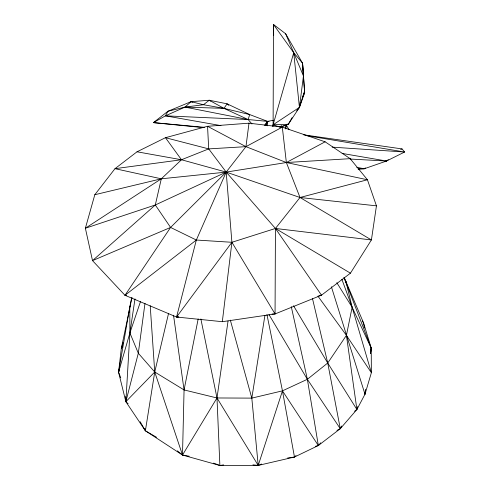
<?xml version="1.0" encoding="UTF-8"?>
<svg xmlns="http://www.w3.org/2000/svg" width="490" height="490" viewBox="0 0 490 490"><rect width="100%" height="100%" fill="white"/><g stroke="black" fill="none" stroke-linecap="round" stroke-linejoin="round"><path stroke-width="0.73" d="M272.03 314.01L275.055 313.943L275.435 228.463L300.009 197.495L367.439 179.769L376.443 205.849L371.408 239.953L350.436 273.169L321.501 295.188L275.055 313.943L222.319 321.697L176.553 317.03L124.981 295.292L92.512 260.631L85.376 228.242L94.809 194.726L114.985 168.676L137.029 151.796L165.455 137.696L207.546 126.291L249 123.18L282.307 127.143L325.115 141.812L350.172 158.668L367.439 179.769L286.362 162.527L245.943 146.657L207.546 126.291L208.716 148.893L226.19 172.1L275.435 228.463L321.501 295.188L318.537 295.942M344.121 277.383L363.543 322.855L371.224 348.133L371.365 372.725L364.989 394.242L356.898 409.487L340.281 428.701L318.335 445.539L294.466 457.035L258.212 465.427L219.881 465.5L182.5 455.038L184.069 389.93L173.527 315.254M267.454 125.82L267.558 121.367L249.704 114.58L227.066 103.806L209.261 100.242L191.045 101.669L167.941 111.261L153.413 122.629L202.744 127.553M189.214 456.227L182.5 455.038L145.383 430.796L125.856 401.696L129.905 332.937L129.789 306.967L131.602 298.049M128.123 403.705L125.856 401.696L118.562 372.198L121.318 348.464L132 297.32M222.319 321.697L231.905 242.287L226.19 172.1L245.943 146.657L282.307 127.143L286.362 162.527L300.009 197.495L371.408 239.953L275.435 228.463L231.905 242.287L196.337 240.033L170.581 227.434L155.306 204.979L161.302 178.807L181.478 159.752L208.716 148.893L245.943 146.657L249 123.18M331.381 286.766L364.989 394.242L365.534 389.777M285.633 33.761L293.731 52.73L273.102 124.779L279.931 127.082L288.279 124.331L299.433 107.39L303.439 75.981L302.569 63.222L285.633 33.761L273.506 24.5L273.102 124.779L272.679 126.206M144.991 303.304L138.309 353.235L125.856 401.696L154.736 372.008L168.536 313.514M364.989 394.242L365.601 389.709M370.514 353.425L371.224 348.133L344.029 277.401M223.605 464.869L219.881 465.5L216.99 397.972L228.052 321.024M370.471 353.333L371.224 348.133L352.132 307.236L341.879 279.318M134.983 298.875L129.905 332.937L118.562 372.198L120.73 377.772M150.21 305.754L154.736 372.008L145.383 430.796L156.561 437.294M252.92 464.826L258.212 465.427L251.811 398.119L264.925 315.358M119.266 370.115L118.562 372.198L129.789 306.967L130.689 304.878M285.713 128.937L286.423 125.177L287.263 123.97M344.684 279.686L345.946 281.56L352.132 307.236L346.424 335.356L327.73 363.017L307.365 379.297L282.461 390.849L251.811 398.119L216.99 397.972L184.069 389.93L198.168 318.966M118.562 372.198L119.842 366.998M350.172 158.668L286.362 162.527L226.19 172.1L196.337 240.033L176.553 317.03L178.832 316.938M357.633 406.633L356.898 409.487L354.527 411.269M123.07 342.639L121.318 348.464L122.249 347.465M272.973 126.34L273.634 124.221M296.695 110.875L299.433 107.39L304.523 91.115L302.569 63.222L293.731 52.73L273.506 24.5L273.671 35.194M200.869 318.953L216.99 397.972L258.212 465.427L282.461 390.849L266.94 314.574M140.575 301.326L129.905 332.937L138.309 353.235L154.736 372.008L184.069 389.93M266.101 125.556L267.558 121.367L273.481 120.258M292.065 117.68L288.279 124.331L273.102 124.779L299.433 107.39L304.67 92.702L302.569 63.222M370.44 350.289L371.224 348.133M122.243 346.418L121.318 348.464L122.384 346.497M285.1 127.878L286.423 125.177L288.996 129.728M302.661 96.763L304.67 92.702L304.523 91.115M341.616 426.012L340.281 428.701L336.924 430.392M265.433 125.299L267.558 121.367L269.01 121.655M204.41 127.327L153.413 122.629L165.424 115.836L167.941 111.261L185 107.108L203.454 104.725L223.985 108.364L249.704 114.58L248.142 119.542L251.989 124.001M266.058 123.878L267.558 121.367L248.142 119.542L165.424 115.836L185 107.108L191.045 101.669L203.454 104.725L209.261 100.242L223.985 108.364L248.142 119.542L185 107.108L223.985 108.364L227.066 103.806L228.763 105.307M177.343 450.837L182.5 455.038L216.99 397.972M126.481 295.476L124.981 295.292L170.581 227.434L226.19 172.1L300.009 197.495L376.443 205.849M264.484 125.416L267.558 121.367M320.754 442.795L318.335 445.539L315.425 446.298M287.648 457.972L294.466 457.035L296.04 455.577M303.549 93.731L304.67 92.702M281.615 125.55L279.931 127.082L286.423 125.177M137.029 151.796L181.478 159.752L226.19 172.1L155.306 204.979L92.512 260.631L170.581 227.434M388.313 159.63L386.524 161.026L364.223 168.768L358.166 169.301M124.981 295.292L196.337 240.033M358.153 168.585L364.223 168.768L365.418 167.905M286.362 162.527L325.115 141.812M400.636 149.524L402.027 148.917L404.624 152.023L386.524 161.026L385.067 160.965M258.212 465.427L261.55 464.018M155.306 204.979L85.376 228.242L161.302 178.807L226.19 172.1M94.809 194.726L161.302 178.807L114.985 168.676L181.478 159.752L165.455 137.696L208.716 148.893M178.035 316.718L176.553 317.03L231.905 242.287L275.055 313.943M319.982 295.378L321.501 295.188M350.08 159.036L386.524 161.026L342.118 153.425M332.165 147.135L404.624 152.023L305.148 135.381M303.69 134.824L402.027 148.917M165.424 115.836L220.941 125.624M356.751 167.329L364.223 168.768M213.634 463.117L219.881 465.5M191.045 101.669L192.435 102.306M275.435 228.463L350.436 273.169M209.261 100.242L210.541 101.069M317.924 296.168L346.424 335.356L371.365 372.725L352.132 307.236L336.82 282.693M362.245 320.987L363.543 322.855L364.364 328.141M293.51 305.736L327.73 363.017L356.898 409.487L346.424 335.356M268.979 314.568L307.365 379.297L340.281 428.701L327.73 363.017L312.516 298.704M140.14 421.682L145.383 430.796L144.985 428.683M303.439 75.981L293.731 52.73L299.433 107.39M154.736 372.008L182.5 455.038M230.337 320.135L251.811 398.119M291.268 306.636L307.365 379.297L318.335 445.539L282.461 390.849L294.466 457.035M345.946 281.56L346.301 283.784M125.293 396.496L125.856 401.696"/></g></svg>
